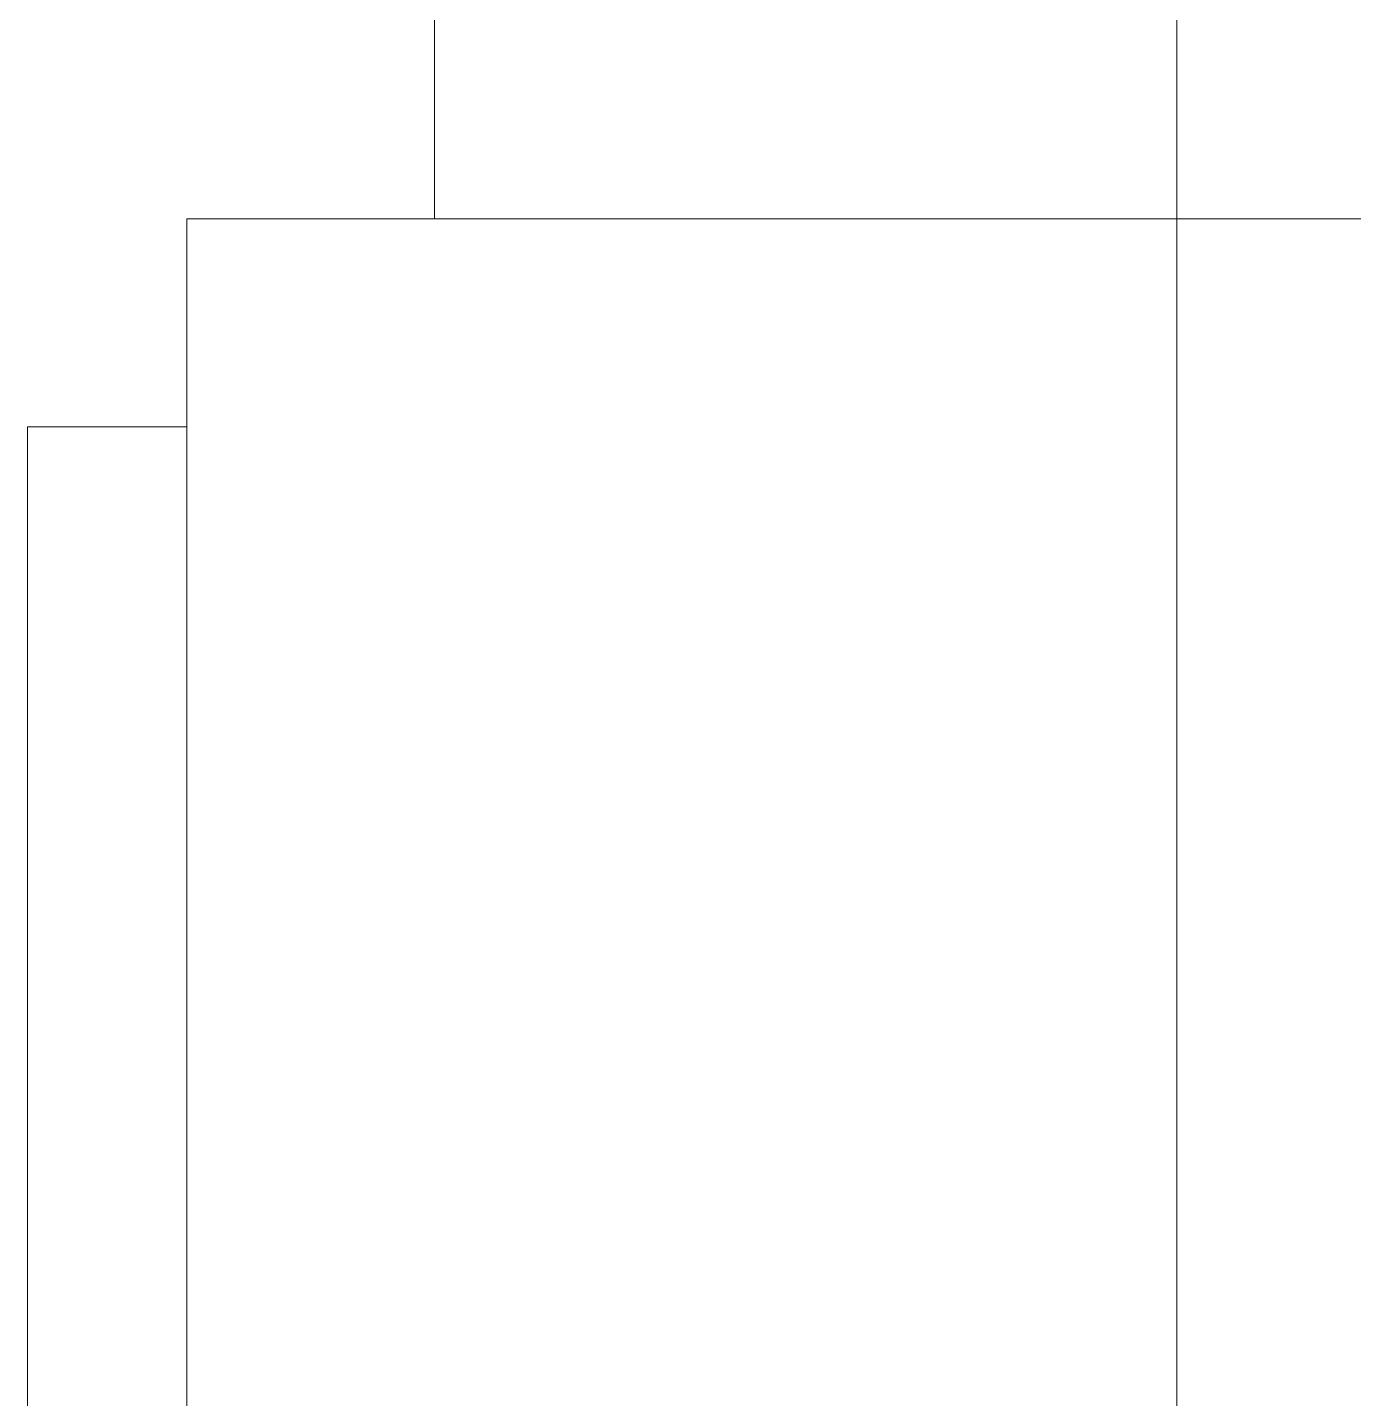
# Model space of a CAD drawing. Extents: x 8896 to 12055, y -91 to 2224.
# Drawn here: x 9860.86 to 9884.98, y 1146.11 to 1171.05 of the extents above; entities that cross this region are included whole.
import ezdxf

# ---------------------------------------------------------------- set-up
doc = ezdxf.new("R2010")
doc.units = 0
doc.header["$LTSCALE"] = 10
doc.header["$MEASUREMENT"] = 0
doc.linetypes.add('CENTER2', pattern=[28.575, 19.05, -3.175, 3.175, -3.175])
doc.layers.add('1', color=7, linetype='CONTINUOUS')
doc.layers.add('Cneter', color=1, linetype='CENTER2', lineweight=13)

msp = doc.modelspace()

# ---------------------------------------------------------------- linework, layer by layer
at = {"layer": '1', "color": 7, "linetype": 'Continuous', "lineweight": 18}
for p, q in [((9868.262, 1167.57), (9868.262, 1280.805)), ((9885.486, 1167.569), (9863.762, 1167.569)), ((9863.762, 1117.569), (9863.762, 1167.569)), ((9860.862, 1121.987), (9860.862, 1163.787)), ((9860.862, 1163.787), (9863.762, 1163.787))]:
    msp.add_line(p, q, dxfattribs=at)
at = {"layer": 'Cneter', "lineweight": 5, "ltscale": 0.5}
msp.add_line((9881.762, 415.889), (9881.762, 1385.351), dxfattribs=at)

doc.saveas('drawing.dxf')
